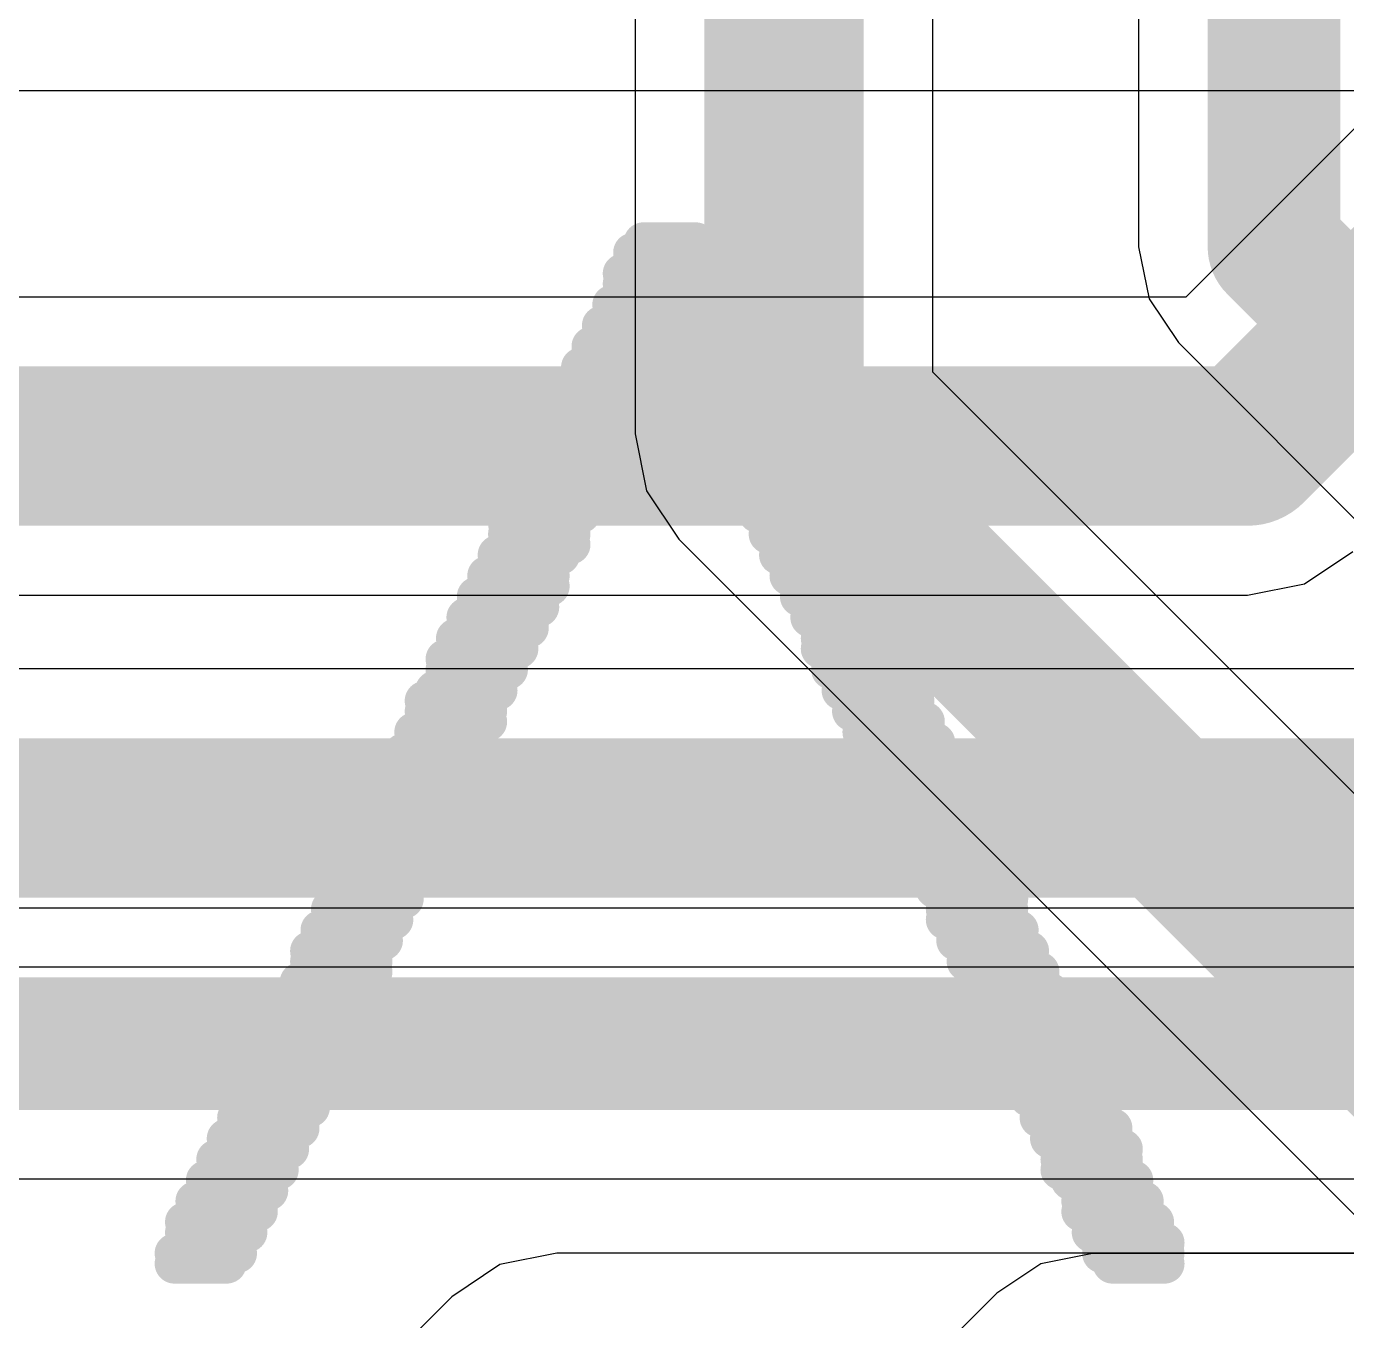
# Model space of a CAD drawing. Header units: inches. Extents: x -4.4 to 45.3, y -0.3 to 53.7.
# Drawn here: x 26.95 to 29.476, y 4.296 to 6.772 of the extents above; entities that cross this region are included whole.
import ezdxf

# ---------------------------------------------------------------- set-up
doc = ezdxf.new("R2010")
doc.units = ezdxf.units.IN
for name, color, linetype in [('Bottom Layer', 5, 'Continuous'), ('Bottom Overlay', 54, 'Continuous'), ('Signal_1', 16, 'Continuous'), ('Signal_2', 76, 'Continuous'), ('Top Layer', 1, 'Continuous')]:
    doc.layers.add(name, color=color, linetype=linetype)

msp = doc.modelspace()

# ---------------------------------------------------------------- linework, layer by layer
at = {"layer": 'Bottom Layer'}
for p, q in [((30.6372, 7.7229), (29.1682, 6.2539)), ((29.1682, 6.2539), (17.653, 6.2539)), ((29.3952, 5.7058), (29.4877, 5.7676)), ((17.771, 5.6841), (29.2862, 5.6841)), ((29.2862, 5.6841), (29.3952, 5.7058)), ((29.2862, 5.6841), (29.2862, 5.6841)), ((31.9114, 5.5427), (22.5552, 5.5427)), ((22.6732, 4.9729), (32.0294, 4.9729)), ((28.9899, 4.4246), (28.8908, 4.4049)), ((36.8751, 4.4246), (28.9899, 4.4246)), ((28.8908, 4.4049), (28.8068, 4.3487)), ((28.8068, 4.3487), (28.0346, 3.5766))]:
    msp.add_line(p, q, dxfattribs=at)
at = {"layer": 'Bottom Layer', "const_width": 0.3048}
for points in [[(29.2862, 5.969), (31.0642, 7.747)], [(17.653, 5.969), (29.2862, 5.969)], [(22.5552, 5.2578), (32.0294, 5.2578)]]:
    msp.add_lwpolyline(points, dxfattribs=at)
at = {"layer": 'Bottom Layer', "const_width": 0.1524}
msp.add_lwpolyline([(29.21, 5.969, 1), (29.3624, 5.969, 1)], format="xyb", close=True, dxfattribs=at)
msp.add_lwpolyline([(29.21, 5.969, 1), (29.3624, 5.969, 1)], format="xyb", close=True, dxfattribs=at)
at = {"layer": 'Bottom Overlay', "const_width": 0.0762}
for points in [[(28.1306, 6.359), (28.2303, 6.359)], [(28.1107, 6.3391), (28.2503, 6.3391)], [(28.1107, 6.3191), (28.2503, 6.3191)], [(28.0907, 6.2992), (28.2702, 6.2992)], [(28.0907, 6.2793), (28.2702, 6.2793)], [(28.0907, 6.2593), (28.2901, 6.2593)], [(28.0708, 6.2394), (28.2901, 6.2394)], [(28.0708, 6.2194), (28.3101, 6.2194)], [(28.0509, 6.1995), (28.1705, 6.1995)], [(28.0509, 6.1796), (28.1705, 6.1796)], [(28.1904, 6.1995), (28.3101, 6.1995)], [(28.2104, 6.1796), (28.33, 6.1796)], [(28.0309, 6.1596), (28.1506, 6.1596)], [(28.2104, 6.1596), (28.33, 6.1596)], [(28.0309, 6.1397), (28.1506, 6.1397)], [(28.2104, 6.1397), (28.33, 6.1397)], [(28.011, 6.1197), (28.1306, 6.1197)], [(28.2303, 6.1197), (28.35, 6.1197)], [(27.991, 6.0799), (28.1107, 6.0799)], [(28.011, 6.0998), (28.1306, 6.0998)], [(28.2303, 6.0998), (28.35, 6.0998)], [(28.2503, 6.0799), (28.3699, 6.0799)], [(27.991, 6.0599), (28.1107, 6.0599)], [(28.2503, 6.0599), (28.3699, 6.0599)], [(27.9711, 6.04), (28.1107, 6.04)], [(28.2702, 6.04), (28.3898, 6.04)], [(27.9711, 6.02), (28.0907, 6.02)], [(27.9711, 6.0001), (28.0708, 6.0001)], [(28.2702, 6.02), (28.3898, 6.02)], [(28.2901, 6.0001), (28.4098, 6.0001)], [(27.9512, 5.9802), (28.0708, 5.9802)], [(28.2901, 5.9802), (28.4098, 5.9802)], [(27.9512, 5.9602), (28.0708, 5.9602)], [(28.3101, 5.9602), (28.4297, 5.9602)], [(27.9312, 5.9403), (28.0509, 5.9403)], [(28.3101, 5.9403), (28.4297, 5.9403)], [(27.9113, 5.9004), (28.0309, 5.9004)], [(27.9312, 5.9203), (28.0509, 5.9203)], [(28.33, 5.9203), (28.4497, 5.9203)], [(28.33, 5.9004), (28.4497, 5.9004)], [(27.9113, 5.8805), (28.0309, 5.8805)], [(28.33, 5.8805), (28.4497, 5.8805)], [(27.8913, 5.8605), (28.011, 5.8605)], [(28.35, 5.8605), (28.4696, 5.8605)], [(27.8913, 5.8406), (28.011, 5.8406)], [(28.35, 5.8406), (28.4696, 5.8406)], [(27.8714, 5.8206), (27.991, 5.8206)], [(27.8714, 5.8007), (27.991, 5.8007)], [(28.3699, 5.8206), (28.4895, 5.8206)], [(28.3699, 5.8007), (28.4895, 5.8007)], [(27.8714, 5.7808), (27.991, 5.7808)], [(28.3898, 5.7808), (28.5095, 5.7808)], [(27.8515, 5.7608), (27.9711, 5.7608)], [(28.3898, 5.7608), (28.5095, 5.7608)], [(27.8515, 5.7409), (27.9512, 5.7409)], [(28.4098, 5.7409), (28.5294, 5.7409)], [(27.8315, 5.7209), (27.9512, 5.7209)], [(27.8315, 5.701), (27.9512, 5.701)], [(28.4098, 5.7209), (28.5294, 5.7209)], [(28.4297, 5.701), (28.5494, 5.701)], [(27.8116, 5.6811), (27.9312, 5.6811)], [(28.4297, 5.6811), (28.5494, 5.6811)], [(27.8116, 5.6611), (27.9312, 5.6611)], [(28.4497, 5.6611), (28.5693, 5.6611)], [(27.7916, 5.6412), (27.9113, 5.6412)], [(27.7916, 5.6212), (27.9113, 5.6212)], [(28.4497, 5.6412), (28.5693, 5.6412)], [(28.4696, 5.6212), (28.5693, 5.6212)], [(27.7717, 5.6013), (27.8913, 5.6013)], [(28.4696, 5.6013), (28.5892, 5.6013)], [(27.7717, 5.5814), (27.8913, 5.5814)], [(28.4696, 5.5814), (28.5892, 5.5814)], [(27.7518, 5.5614), (27.8714, 5.5614)], [(28.4895, 5.5614), (28.6092, 5.5614)], [(27.7518, 5.5415), (27.8714, 5.5415)], [(27.7518, 5.5215), (27.8515, 5.5215)], [(28.4895, 5.5415), (28.6092, 5.5415)], [(28.5095, 5.5215), (28.6291, 5.5215)], [(27.7318, 5.5016), (27.8515, 5.5016)], [(28.5095, 5.5016), (28.6291, 5.5016)], [(27.7119, 5.4817), (27.8315, 5.4817)], [(28.5294, 5.4817), (28.6491, 5.4817)], [(27.7119, 5.4617), (27.8315, 5.4617)], [(28.5294, 5.4617), (28.6491, 5.4617)], [(27.6919, 5.4218), (27.8116, 5.4218)], [(27.7119, 5.4418), (27.8315, 5.4418)], [(28.5494, 5.4418), (28.669, 5.4418)], [(28.5494, 5.4218), (28.669, 5.4218)], [(27.6919, 5.4019), (27.8116, 5.4019)], [(28.5693, 5.4019), (28.6889, 5.4019)], [(27.672, 5.382), (27.7916, 5.382)], [(28.5693, 5.382), (28.6889, 5.382)], [(27.672, 5.362), (27.7916, 5.362)], [(28.5892, 5.362), (28.7089, 5.362)], [(27.6521, 5.3421), (27.7717, 5.3421)], [(27.6521, 5.3221), (27.7717, 5.3221)], [(28.5892, 5.3421), (28.7089, 5.3421)], [(28.5892, 5.3221), (28.7089, 5.3221)], [(27.6321, 5.3022), (27.7518, 5.3022)], [(28.6092, 5.3022), (28.7288, 5.3022)], [(27.6321, 5.2823), (27.7518, 5.2823)], [(28.6092, 5.2823), (28.7288, 5.2823)], [(27.6122, 5.2424), (27.7318, 5.2424)], [(27.6321, 5.2623), (27.7318, 5.2623)], [(28.6291, 5.2623), (28.7488, 5.2623)], [(28.6291, 5.2424), (28.7488, 5.2424)], [(27.6122, 5.2224), (27.7318, 5.2224)], [(28.6491, 5.2224), (28.7687, 5.2224)], [(27.5922, 5.2025), (27.7119, 5.2025)], [(28.6491, 5.2025), (28.7687, 5.2025)], [(27.5922, 5.1826), (27.7119, 5.1826)], [(28.669, 5.1826), (28.7886, 5.1826)], [(27.5723, 5.1626), (27.6919, 5.1626)], [(27.5723, 5.1427), (27.6919, 5.1427)], [(28.669, 5.1626), (28.7886, 5.1626)], [(28.6889, 5.1427), (28.8086, 5.1427)], [(27.5524, 5.1227), (27.672, 5.1227)], [(28.6889, 5.1227), (28.8086, 5.1227)], [(27.5524, 5.1028), (27.672, 5.1028)], [(28.7089, 5.1028), (28.8285, 5.1028)], [(27.5324, 5.0828), (27.6521, 5.0828)], [(28.7089, 5.0828), (28.8285, 5.0828)], [(27.5125, 5.043), (27.6321, 5.043)], [(27.5324, 5.0629), (27.6521, 5.0629)], [(28.7089, 5.0629), (28.8285, 5.0629)], [(28.7288, 5.043), (28.8485, 5.043)], [(27.5125, 5.023), (27.6321, 5.023)], [(28.7288, 5.023), (28.8485, 5.023)], [(27.4925, 5.0031), (27.6122, 5.0031)], [(28.7488, 5.0031), (28.8684, 5.0031)], [(27.4925, 4.9831), (27.6122, 4.9831)], [(28.7488, 4.9831), (28.8684, 4.9831)], [(27.4726, 4.9433), (27.5922, 4.9433)], [(27.4925, 4.9632), (27.6122, 4.9632)], [(28.7687, 4.9632), (28.8883, 4.9632)], [(28.7687, 4.9433), (28.8883, 4.9433)], [(27.4726, 4.9233), (27.5723, 4.9233)], [(28.7886, 4.9233), (28.9083, 4.9233)], [(27.4527, 4.9034), (27.5723, 4.9034)], [(28.7886, 4.9034), (28.9083, 4.9034)], [(27.4327, 4.8635), (27.5524, 4.8635)], [(27.4527, 4.8834), (27.5723, 4.8834)], [(28.8086, 4.8834), (28.9282, 4.8834)], [(28.8086, 4.8635), (28.9282, 4.8635)], [(27.4327, 4.8436), (27.5524, 4.8436)], [(28.8285, 4.8436), (28.9482, 4.8436)], [(27.4128, 4.8236), (27.5324, 4.8236)], [(28.8285, 4.8236), (28.9482, 4.8236)], [(27.4128, 4.8037), (27.5324, 4.8037)], [(28.8285, 4.8037), (28.9482, 4.8037)], [(27.3928, 4.7837), (27.5125, 4.7837)], [(27.3928, 4.7638), (27.5125, 4.7638)], [(28.8485, 4.7837), (28.9681, 4.7837)], [(28.8485, 4.7638), (28.9681, 4.7638)], [(27.3729, 4.7439), (27.4925, 4.7439)], [(28.8684, 4.7439), (28.988, 4.7439)], [(27.3729, 4.7239), (27.4925, 4.7239)], [(28.8684, 4.7239), (28.988, 4.7239)], [(27.3729, 4.704), (27.4925, 4.704)], [(28.8883, 4.704), (29.008, 4.704)], [(27.353, 4.684), (27.4726, 4.684)], [(27.353, 4.6641), (27.4726, 4.6641)], [(28.8883, 4.684), (29.008, 4.684)], [(28.9083, 4.6641), (29.0279, 4.6641)], [(27.333, 4.6442), (27.4527, 4.6442)], [(28.9083, 4.6442), (29.0279, 4.6442)], [(27.333, 4.6242), (27.4527, 4.6242)], [(28.9282, 4.6242), (29.0479, 4.6242)], [(27.3131, 4.6043), (27.4327, 4.6043)], [(28.9282, 4.6043), (29.0479, 4.6043)], [(27.2931, 4.5644), (27.4128, 4.5644)], [(27.3131, 4.5843), (27.4327, 4.5843)], [(28.9282, 4.5843), (29.0479, 4.5843)], [(28.9482, 4.5644), (29.0678, 4.5644)], [(27.2931, 4.5445), (27.4128, 4.5445)], [(28.9681, 4.5445), (29.0678, 4.5445)], [(27.2732, 4.5245), (27.3928, 4.5245)], [(28.9681, 4.5245), (29.0877, 4.5245)], [(27.2533, 4.4846), (27.3729, 4.4846)], [(27.2732, 4.5046), (27.3928, 4.5046)], [(28.9681, 4.5046), (29.0877, 4.5046)], [(28.988, 4.4846), (29.1077, 4.4846)], [(27.2533, 4.4647), (27.3729, 4.4647)], [(28.988, 4.4647), (29.1077, 4.4647)], [(27.2533, 4.4448), (27.353, 4.4448)], [(29.008, 4.4448), (29.1276, 4.4448)], [(27.2333, 4.4248), (27.353, 4.4248)], [(29.008, 4.4248), (29.1276, 4.4248)], [(27.2333, 4.4049), (27.333, 4.4049)], [(29.0279, 4.4049), (29.1276, 4.4049)]]:
    msp.add_lwpolyline(points, dxfattribs=at)
at = {"layer": 'Bottom Overlay', "const_width": 0.0381}
for points in [[(28.1116, 6.359, 1), (28.1497, 6.359, 1)], [(28.2113, 6.359, 1), (28.2494, 6.359, 1)], [(28.0916, 6.3391, 1), (28.1297, 6.3391, 1)], [(28.2312, 6.3391, 1), (28.2693, 6.3391, 1)], [(28.0916, 6.3191, 1), (28.1297, 6.3191, 1)], [(28.2312, 6.3191, 1), (28.2693, 6.3191, 1)], [(28.0717, 6.2992, 1), (28.1098, 6.2992, 1)], [(28.0717, 6.2793, 1), (28.1098, 6.2793, 1)], [(28.2511, 6.2992, 1), (28.2892, 6.2992, 1)], [(28.2511, 6.2793, 1), (28.2892, 6.2793, 1)], [(28.0717, 6.2593, 1), (28.1098, 6.2593, 1)], [(28.2711, 6.2593, 1), (28.3092, 6.2593, 1)], [(28.0517, 6.2394, 1), (28.0898, 6.2394, 1)], [(28.2711, 6.2394, 1), (28.3092, 6.2394, 1)], [(28.0517, 6.2194, 1), (28.0898, 6.2194, 1)], [(28.291, 6.2194, 1), (28.3291, 6.2194, 1)], [(28.0318, 6.1995, 1), (28.0699, 6.1995, 1)], [(28.0318, 6.1796, 1), (28.0699, 6.1796, 1)], [(28.1514, 6.1995, 1), (28.1895, 6.1995, 1)], [(28.1514, 6.1796, 1), (28.1895, 6.1796, 1)], [(28.1714, 6.1995, 1), (28.2095, 6.1995, 1)], [(28.1913, 6.1796, 1), (28.2294, 6.1796, 1)], [(28.291, 6.1995, 1), (28.3291, 6.1995, 1)], [(28.311, 6.1796, 1), (28.3491, 6.1796, 1)], [(28.0119, 6.1596, 1), (28.05, 6.1596, 1)], [(28.1315, 6.1596, 1), (28.1696, 6.1596, 1)], [(28.1913, 6.1596, 1), (28.2294, 6.1596, 1)], [(28.311, 6.1596, 1), (28.3491, 6.1596, 1)], [(28.0119, 6.1397, 1), (28.05, 6.1397, 1)], [(28.1315, 6.1397, 1), (28.1696, 6.1397, 1)], [(28.1913, 6.1397, 1), (28.2294, 6.1397, 1)], [(28.311, 6.1397, 1), (28.3491, 6.1397, 1)], [(27.9919, 6.1197, 1), (28.03, 6.1197, 1)], [(28.1116, 6.1197, 1), (28.1497, 6.1197, 1)], [(28.2113, 6.1197, 1), (28.2494, 6.1197, 1)], [(28.3309, 6.1197, 1), (28.369, 6.1197, 1)], [(27.972, 6.0799, 1), (28.0101, 6.0799, 1)], [(27.9919, 6.0998, 1), (28.03, 6.0998, 1)], [(28.0916, 6.0799, 1), (28.1297, 6.0799, 1)], [(28.1116, 6.0998, 1), (28.1497, 6.0998, 1)], [(28.2113, 6.0998, 1), (28.2494, 6.0998, 1)], [(28.2312, 6.0799, 1), (28.2693, 6.0799, 1)], [(28.3309, 6.0998, 1), (28.369, 6.0998, 1)], [(28.3509, 6.0799, 1), (28.389, 6.0799, 1)], [(27.972, 6.0599, 1), (28.0101, 6.0599, 1)], [(28.0916, 6.0599, 1), (28.1297, 6.0599, 1)], [(28.2312, 6.0599, 1), (28.2693, 6.0599, 1)], [(28.3509, 6.0599, 1), (28.389, 6.0599, 1)], [(27.952, 6.04, 1), (27.9901, 6.04, 1)], [(28.0916, 6.04, 1), (28.1297, 6.04, 1)], [(28.2511, 6.04, 1), (28.2892, 6.04, 1)], [(28.3708, 6.04, 1), (28.4089, 6.04, 1)], [(27.952, 6.02, 1), (27.9901, 6.02, 1)], [(27.952, 6.0001, 1), (27.9901, 6.0001, 1)], [(28.0517, 6.0001, 1), (28.0898, 6.0001, 1)], [(28.0717, 6.02, 1), (28.1098, 6.02, 1)], [(28.2511, 6.02, 1), (28.2892, 6.02, 1)], [(28.2711, 6.0001, 1), (28.3092, 6.0001, 1)], [(28.3708, 6.02, 1), (28.4089, 6.02, 1)], [(28.3907, 6.0001, 1), (28.4288, 6.0001, 1)], [(27.9321, 5.9802, 1), (27.9702, 5.9802, 1)], [(28.0517, 5.9802, 1), (28.0898, 5.9802, 1)], [(28.2711, 5.9802, 1), (28.3092, 5.9802, 1)], [(28.3907, 5.9802, 1), (28.4288, 5.9802, 1)], [(27.9321, 5.9602, 1), (27.9702, 5.9602, 1)], [(28.0517, 5.9602, 1), (28.0898, 5.9602, 1)], [(28.291, 5.9602, 1), (28.3291, 5.9602, 1)], [(28.4107, 5.9602, 1), (28.4488, 5.9602, 1)], [(27.9122, 5.9403, 1), (27.9503, 5.9403, 1)], [(28.0318, 5.9403, 1), (28.0699, 5.9403, 1)], [(28.291, 5.9403, 1), (28.3291, 5.9403, 1)], [(28.4107, 5.9403, 1), (28.4488, 5.9403, 1)], [(27.8922, 5.9004, 1), (27.9303, 5.9004, 1)], [(27.9122, 5.9203, 1), (27.9503, 5.9203, 1)], [(28.0119, 5.9004, 1), (28.05, 5.9004, 1)], [(28.0318, 5.9203, 1), (28.0699, 5.9203, 1)], [(28.311, 5.9203, 1), (28.3491, 5.9203, 1)], [(28.311, 5.9004, 1), (28.3491, 5.9004, 1)], [(28.4306, 5.9203, 1), (28.4687, 5.9203, 1)], [(28.4306, 5.9004, 1), (28.4687, 5.9004, 1)], [(27.8922, 5.8805, 1), (27.9303, 5.8805, 1)], [(28.0119, 5.8805, 1), (28.05, 5.8805, 1)], [(28.311, 5.8805, 1), (28.3491, 5.8805, 1)], [(28.4306, 5.8805, 1), (28.4687, 5.8805, 1)], [(27.8723, 5.8605, 1), (27.9104, 5.8605, 1)], [(27.9919, 5.8605, 1), (28.03, 5.8605, 1)], [(28.3309, 5.8605, 1), (28.369, 5.8605, 1)], [(28.4506, 5.8605, 1), (28.4887, 5.8605, 1)], [(27.8723, 5.8406, 1), (27.9104, 5.8406, 1)], [(27.9919, 5.8406, 1), (28.03, 5.8406, 1)], [(28.3309, 5.8406, 1), (28.369, 5.8406, 1)], [(28.4506, 5.8406, 1), (28.4887, 5.8406, 1)], [(27.8523, 5.8206, 1), (27.8904, 5.8206, 1)], [(27.8523, 5.8007, 1), (27.8904, 5.8007, 1)], [(27.972, 5.8206, 1), (28.0101, 5.8206, 1)], [(27.972, 5.8007, 1), (28.0101, 5.8007, 1)], [(28.3509, 5.8206, 1), (28.389, 5.8206, 1)], [(28.3509, 5.8007, 1), (28.389, 5.8007, 1)], [(28.4705, 5.8206, 1), (28.5086, 5.8206, 1)], [(28.4705, 5.8007, 1), (28.5086, 5.8007, 1)], [(27.8523, 5.7808, 1), (27.8904, 5.7808, 1)], [(27.972, 5.7808, 1), (28.0101, 5.7808, 1)], [(28.3708, 5.7808, 1), (28.4089, 5.7808, 1)], [(28.4904, 5.7808, 1), (28.5285, 5.7808, 1)], [(27.8324, 5.7608, 1), (27.8705, 5.7608, 1)], [(27.952, 5.7608, 1), (27.9901, 5.7608, 1)], [(28.3708, 5.7608, 1), (28.4089, 5.7608, 1)], [(28.4904, 5.7608, 1), (28.5285, 5.7608, 1)], [(27.8324, 5.7409, 1), (27.8705, 5.7409, 1)], [(27.9321, 5.7409, 1), (27.9702, 5.7409, 1)], [(28.3907, 5.7409, 1), (28.4288, 5.7409, 1)], [(28.5104, 5.7409, 1), (28.5485, 5.7409, 1)], [(27.8125, 5.7209, 1), (27.8506, 5.7209, 1)], [(27.8125, 5.701, 1), (27.8506, 5.701, 1)], [(27.9321, 5.7209, 1), (27.9702, 5.7209, 1)], [(27.9321, 5.701, 1), (27.9702, 5.701, 1)], [(28.3907, 5.7209, 1), (28.4288, 5.7209, 1)], [(28.4107, 5.701, 1), (28.4488, 5.701, 1)], [(28.5104, 5.7209, 1), (28.5485, 5.7209, 1)], [(28.5303, 5.701, 1), (28.5684, 5.701, 1)], [(27.7925, 5.6811, 1), (27.8306, 5.6811, 1)], [(27.9122, 5.6811, 1), (27.9503, 5.6811, 1)], [(28.4107, 5.6811, 1), (28.4488, 5.6811, 1)], [(28.5303, 5.6811, 1), (28.5684, 5.6811, 1)], [(27.7925, 5.6611, 1), (27.8306, 5.6611, 1)], [(27.9122, 5.6611, 1), (27.9503, 5.6611, 1)], [(28.4306, 5.6611, 1), (28.4687, 5.6611, 1)], [(28.5503, 5.6611, 1), (28.5884, 5.6611, 1)], [(27.7726, 5.6412, 1), (27.8107, 5.6412, 1)], [(27.7726, 5.6212, 1), (27.8107, 5.6212, 1)], [(27.8922, 5.6412, 1), (27.9303, 5.6412, 1)], [(27.8922, 5.6212, 1), (27.9303, 5.6212, 1)], [(28.4306, 5.6412, 1), (28.4687, 5.6412, 1)], [(28.4506, 5.6212, 1), (28.4887, 5.6212, 1)], [(28.5503, 5.6412, 1), (28.5884, 5.6412, 1)], [(28.5503, 5.6212, 1), (28.5884, 5.6212, 1)], [(27.7526, 5.6013, 1), (27.7907, 5.6013, 1)], [(27.8723, 5.6013, 1), (27.9104, 5.6013, 1)], [(28.4506, 5.6013, 1), (28.4887, 5.6013, 1)], [(28.5702, 5.6013, 1), (28.6083, 5.6013, 1)], [(27.7526, 5.5814, 1), (27.7907, 5.5814, 1)], [(27.8723, 5.5814, 1), (27.9104, 5.5814, 1)], [(28.4506, 5.5814, 1), (28.4887, 5.5814, 1)], [(28.5702, 5.5814, 1), (28.6083, 5.5814, 1)], [(27.7327, 5.5614, 1), (27.7708, 5.5614, 1)], [(27.8523, 5.5614, 1), (27.8904, 5.5614, 1)], [(28.4705, 5.5614, 1), (28.5086, 5.5614, 1)], [(28.5901, 5.5614, 1), (28.6282, 5.5614, 1)], [(27.7327, 5.5415, 1), (27.7708, 5.5415, 1)], [(27.7327, 5.5215, 1), (27.7708, 5.5215, 1)], [(27.8324, 5.5215, 1), (27.8705, 5.5215, 1)], [(27.8523, 5.5415, 1), (27.8904, 5.5415, 1)], [(28.4705, 5.5415, 1), (28.5086, 5.5415, 1)], [(28.4904, 5.5215, 1), (28.5285, 5.5215, 1)], [(28.5901, 5.5415, 1), (28.6282, 5.5415, 1)], [(28.6101, 5.5215, 1), (28.6482, 5.5215, 1)], [(27.7128, 5.5016, 1), (27.7509, 5.5016, 1)], [(27.8324, 5.5016, 1), (27.8705, 5.5016, 1)], [(28.4904, 5.5016, 1), (28.5285, 5.5016, 1)], [(28.6101, 5.5016, 1), (28.6482, 5.5016, 1)], [(27.6928, 5.4817, 1), (27.7309, 5.4817, 1)], [(27.8125, 5.4817, 1), (27.8506, 5.4817, 1)], [(28.5104, 5.4817, 1), (28.5485, 5.4817, 1)], [(28.63, 5.4817, 1), (28.6681, 5.4817, 1)], [(27.6928, 5.4617, 1), (27.7309, 5.4617, 1)], [(27.8125, 5.4617, 1), (27.8506, 5.4617, 1)], [(28.5104, 5.4617, 1), (28.5485, 5.4617, 1)], [(28.63, 5.4617, 1), (28.6681, 5.4617, 1)], [(27.6729, 5.4218, 1), (27.711, 5.4218, 1)], [(27.6928, 5.4418, 1), (27.7309, 5.4418, 1)], [(27.7925, 5.4218, 1), (27.8306, 5.4218, 1)], [(27.8125, 5.4418, 1), (27.8506, 5.4418, 1)], [(28.5303, 5.4418, 1), (28.5684, 5.4418, 1)], [(28.5303, 5.4218, 1), (28.5684, 5.4218, 1)], [(28.65, 5.4418, 1), (28.6881, 5.4418, 1)], [(28.65, 5.4218, 1), (28.6881, 5.4218, 1)], [(27.6729, 5.4019, 1), (27.711, 5.4019, 1)], [(27.7925, 5.4019, 1), (27.8306, 5.4019, 1)], [(28.5503, 5.4019, 1), (28.5884, 5.4019, 1)], [(28.6699, 5.4019, 1), (28.708, 5.4019, 1)], [(27.6529, 5.382, 1), (27.691, 5.382, 1)], [(27.7726, 5.382, 1), (27.8107, 5.382, 1)], [(28.5503, 5.382, 1), (28.5884, 5.382, 1)], [(28.6699, 5.382, 1), (28.708, 5.382, 1)], [(27.6529, 5.362, 1), (27.691, 5.362, 1)], [(27.7726, 5.362, 1), (27.8107, 5.362, 1)], [(28.5702, 5.362, 1), (28.6083, 5.362, 1)], [(28.6898, 5.362, 1), (28.7279, 5.362, 1)], [(27.633, 5.3421, 1), (27.6711, 5.3421, 1)], [(27.633, 5.3221, 1), (27.6711, 5.3221, 1)], [(27.7526, 5.3421, 1), (27.7907, 5.3421, 1)], [(27.7526, 5.3221, 1), (27.7907, 5.3221, 1)], [(28.5702, 5.3421, 1), (28.6083, 5.3421, 1)], [(28.5702, 5.3221, 1), (28.6083, 5.3221, 1)], [(28.6898, 5.3421, 1), (28.7279, 5.3421, 1)], [(28.6898, 5.3221, 1), (28.7279, 5.3221, 1)], [(27.6131, 5.3022, 1), (27.6512, 5.3022, 1)], [(27.7327, 5.3022, 1), (27.7708, 5.3022, 1)], [(28.5901, 5.3022, 1), (28.6282, 5.3022, 1)], [(28.7098, 5.3022, 1), (28.7479, 5.3022, 1)], [(27.6131, 5.2823, 1), (27.6512, 5.2823, 1)], [(27.7327, 5.2823, 1), (27.7708, 5.2823, 1)], [(28.5901, 5.2823, 1), (28.6282, 5.2823, 1)], [(28.7098, 5.2823, 1), (28.7479, 5.2823, 1)], [(27.5931, 5.2424, 1), (27.6312, 5.2424, 1)], [(27.6131, 5.2623, 1), (27.6512, 5.2623, 1)], [(27.7128, 5.2623, 1), (27.7509, 5.2623, 1)], [(27.7128, 5.2424, 1), (27.7509, 5.2424, 1)], [(28.6101, 5.2623, 1), (28.6482, 5.2623, 1)], [(28.6101, 5.2424, 1), (28.6482, 5.2424, 1)], [(28.7297, 5.2623, 1), (28.7678, 5.2623, 1)], [(28.7297, 5.2424, 1), (28.7678, 5.2424, 1)], [(27.5931, 5.2224, 1), (27.6312, 5.2224, 1)], [(27.7128, 5.2224, 1), (27.7509, 5.2224, 1)], [(28.63, 5.2224, 1), (28.6681, 5.2224, 1)], [(28.7497, 5.2224, 1), (28.7878, 5.2224, 1)], [(27.5732, 5.2025, 1), (27.6113, 5.2025, 1)], [(27.6928, 5.2025, 1), (27.7309, 5.2025, 1)], [(28.63, 5.2025, 1), (28.6681, 5.2025, 1)], [(28.7497, 5.2025, 1), (28.7878, 5.2025, 1)], [(27.5732, 5.1826, 1), (27.6113, 5.1826, 1)], [(27.6928, 5.1826, 1), (27.7309, 5.1826, 1)], [(28.65, 5.1826, 1), (28.6881, 5.1826, 1)], [(28.7696, 5.1826, 1), (28.8077, 5.1826, 1)], [(27.5532, 5.1626, 1), (27.5913, 5.1626, 1)], [(27.5532, 5.1427, 1), (27.5913, 5.1427, 1)], [(27.6729, 5.1626, 1), (27.711, 5.1626, 1)], [(27.6729, 5.1427, 1), (27.711, 5.1427, 1)], [(28.65, 5.1626, 1), (28.6881, 5.1626, 1)], [(28.6699, 5.1427, 1), (28.708, 5.1427, 1)], [(28.7696, 5.1626, 1), (28.8077, 5.1626, 1)], [(28.7895, 5.1427, 1), (28.8276, 5.1427, 1)], [(27.5333, 5.1227, 1), (27.5714, 5.1227, 1)], [(27.6529, 5.1227, 1), (27.691, 5.1227, 1)], [(28.6699, 5.1227, 1), (28.708, 5.1227, 1)], [(28.7895, 5.1227, 1), (28.8276, 5.1227, 1)], [(27.5333, 5.1028, 1), (27.5714, 5.1028, 1)], [(27.6529, 5.1028, 1), (27.691, 5.1028, 1)], [(28.6898, 5.1028, 1), (28.7279, 5.1028, 1)], [(28.8095, 5.1028, 1), (28.8476, 5.1028, 1)], [(27.5134, 5.0828, 1), (27.5515, 5.0828, 1)], [(27.633, 5.0828, 1), (27.6711, 5.0828, 1)], [(28.6898, 5.0828, 1), (28.7279, 5.0828, 1)], [(28.8095, 5.0828, 1), (28.8476, 5.0828, 1)], [(27.4934, 5.043, 1), (27.5315, 5.043, 1)], [(27.5134, 5.0629, 1), (27.5515, 5.0629, 1)], [(27.6131, 5.043, 1), (27.6512, 5.043, 1)], [(27.633, 5.0629, 1), (27.6711, 5.0629, 1)], [(28.6898, 5.0629, 1), (28.7279, 5.0629, 1)], [(28.7098, 5.043, 1), (28.7479, 5.043, 1)], [(28.8095, 5.0629, 1), (28.8476, 5.0629, 1)], [(28.8294, 5.043, 1), (28.8675, 5.043, 1)], [(27.4934, 5.023, 1), (27.5315, 5.023, 1)], [(27.6131, 5.023, 1), (27.6512, 5.023, 1)], [(28.7098, 5.023, 1), (28.7479, 5.023, 1)], [(28.8294, 5.023, 1), (28.8675, 5.023, 1)], [(27.4735, 5.0031, 1), (27.5116, 5.0031, 1)], [(27.5931, 5.0031, 1), (27.6312, 5.0031, 1)], [(28.7297, 5.0031, 1), (28.7678, 5.0031, 1)], [(28.8494, 5.0031, 1), (28.8875, 5.0031, 1)], [(27.4735, 4.9831, 1), (27.5116, 4.9831, 1)], [(27.5931, 4.9831, 1), (27.6312, 4.9831, 1)], [(28.7297, 4.9831, 1), (28.7678, 4.9831, 1)], [(28.8494, 4.9831, 1), (28.8875, 4.9831, 1)], [(27.4535, 4.9433, 1), (27.4916, 4.9433, 1)], [(27.4735, 4.9632, 1), (27.5116, 4.9632, 1)], [(27.5732, 4.9433, 1), (27.6113, 4.9433, 1)], [(27.5931, 4.9632, 1), (27.6312, 4.9632, 1)], [(28.7497, 4.9632, 1), (28.7878, 4.9632, 1)], [(28.7497, 4.9433, 1), (28.7878, 4.9433, 1)], [(28.8693, 4.9632, 1), (28.9074, 4.9632, 1)], [(28.8693, 4.9433, 1), (28.9074, 4.9433, 1)], [(27.4535, 4.9233, 1), (27.4916, 4.9233, 1)], [(27.5532, 4.9233, 1), (27.5913, 4.9233, 1)], [(28.7696, 4.9233, 1), (28.8077, 4.9233, 1)], [(28.8892, 4.9233, 1), (28.9273, 4.9233, 1)], [(27.4336, 4.9034, 1), (27.4717, 4.9034, 1)], [(27.5532, 4.9034, 1), (27.5913, 4.9034, 1)], [(28.7696, 4.9034, 1), (28.8077, 4.9034, 1)], [(28.8892, 4.9034, 1), (28.9273, 4.9034, 1)], [(27.4137, 4.8635, 1), (27.4518, 4.8635, 1)], [(27.4336, 4.8834, 1), (27.4717, 4.8834, 1)], [(27.5333, 4.8635, 1), (27.5714, 4.8635, 1)], [(27.5532, 4.8834, 1), (27.5913, 4.8834, 1)], [(28.7895, 4.8834, 1), (28.8276, 4.8834, 1)], [(28.7895, 4.8635, 1), (28.8276, 4.8635, 1)], [(28.9092, 4.8834, 1), (28.9473, 4.8834, 1)], [(28.9092, 4.8635, 1), (28.9473, 4.8635, 1)], [(27.4137, 4.8436, 1), (27.4518, 4.8436, 1)], [(27.5333, 4.8436, 1), (27.5714, 4.8436, 1)], [(28.8095, 4.8436, 1), (28.8476, 4.8436, 1)], [(28.9291, 4.8436, 1), (28.9672, 4.8436, 1)], [(27.3937, 4.8236, 1), (27.4318, 4.8236, 1)], [(27.5134, 4.8236, 1), (27.5515, 4.8236, 1)], [(28.8095, 4.8236, 1), (28.8476, 4.8236, 1)], [(28.9291, 4.8236, 1), (28.9672, 4.8236, 1)], [(27.3937, 4.8037, 1), (27.4318, 4.8037, 1)], [(27.5134, 4.8037, 1), (27.5515, 4.8037, 1)], [(28.8095, 4.8037, 1), (28.8476, 4.8037, 1)], [(28.9291, 4.8037, 1), (28.9672, 4.8037, 1)], [(27.3738, 4.7837, 1), (27.4119, 4.7837, 1)], [(27.3738, 4.7638, 1), (27.4119, 4.7638, 1)], [(27.4934, 4.7837, 1), (27.5315, 4.7837, 1)], [(27.4934, 4.7638, 1), (27.5315, 4.7638, 1)], [(28.8294, 4.7837, 1), (28.8675, 4.7837, 1)], [(28.8294, 4.7638, 1), (28.8675, 4.7638, 1)], [(28.9491, 4.7837, 1), (28.9872, 4.7837, 1)], [(28.9491, 4.7638, 1), (28.9872, 4.7638, 1)], [(27.3538, 4.7439, 1), (27.3919, 4.7439, 1)], [(27.4735, 4.7439, 1), (27.5116, 4.7439, 1)], [(28.8494, 4.7439, 1), (28.8875, 4.7439, 1)], [(28.969, 4.7439, 1), (29.0071, 4.7439, 1)], [(27.3538, 4.7239, 1), (27.3919, 4.7239, 1)], [(27.4735, 4.7239, 1), (27.5116, 4.7239, 1)], [(28.8494, 4.7239, 1), (28.8875, 4.7239, 1)], [(28.969, 4.7239, 1), (29.0071, 4.7239, 1)], [(27.3538, 4.704, 1), (27.3919, 4.704, 1)], [(27.4735, 4.704, 1), (27.5116, 4.704, 1)], [(28.8693, 4.704, 1), (28.9074, 4.704, 1)], [(28.9889, 4.704, 1), (29.027, 4.704, 1)], [(27.3339, 4.684, 1), (27.372, 4.684, 1)], [(27.3339, 4.6641, 1), (27.372, 4.6641, 1)], [(27.4535, 4.684, 1), (27.4916, 4.684, 1)], [(27.4535, 4.6641, 1), (27.4916, 4.6641, 1)], [(28.8693, 4.684, 1), (28.9074, 4.684, 1)], [(28.8892, 4.6641, 1), (28.9273, 4.6641, 1)], [(28.9889, 4.684, 1), (29.027, 4.684, 1)], [(29.0089, 4.6641, 1), (29.047, 4.6641, 1)], [(27.314, 4.6442, 1), (27.3521, 4.6442, 1)], [(27.4336, 4.6442, 1), (27.4717, 4.6442, 1)], [(28.8892, 4.6442, 1), (28.9273, 4.6442, 1)], [(29.0089, 4.6442, 1), (29.047, 4.6442, 1)], [(27.314, 4.6242, 1), (27.3521, 4.6242, 1)], [(27.4336, 4.6242, 1), (27.4717, 4.6242, 1)], [(28.9092, 4.6242, 1), (28.9473, 4.6242, 1)], [(29.0288, 4.6242, 1), (29.0669, 4.6242, 1)], [(27.294, 4.6043, 1), (27.3321, 4.6043, 1)], [(27.4137, 4.6043, 1), (27.4518, 4.6043, 1)], [(28.9092, 4.6043, 1), (28.9473, 4.6043, 1)], [(29.0288, 4.6043, 1), (29.0669, 4.6043, 1)], [(27.2741, 4.5644, 1), (27.3122, 4.5644, 1)], [(27.294, 4.5843, 1), (27.3321, 4.5843, 1)], [(27.3937, 4.5644, 1), (27.4318, 4.5644, 1)], [(27.4137, 4.5843, 1), (27.4518, 4.5843, 1)], [(28.9092, 4.5843, 1), (28.9473, 4.5843, 1)], [(28.9291, 4.5644, 1), (28.9672, 4.5644, 1)], [(29.0288, 4.5843, 1), (29.0669, 4.5843, 1)], [(29.0488, 4.5644, 1), (29.0869, 4.5644, 1)], [(27.2741, 4.5445, 1), (27.3122, 4.5445, 1)], [(27.3937, 4.5445, 1), (27.4318, 4.5445, 1)], [(28.9491, 4.5445, 1), (28.9872, 4.5445, 1)], [(29.0488, 4.5445, 1), (29.0869, 4.5445, 1)], [(27.2541, 4.5245, 1), (27.2922, 4.5245, 1)], [(27.3738, 4.5245, 1), (27.4119, 4.5245, 1)], [(28.9491, 4.5245, 1), (28.9872, 4.5245, 1)], [(29.0687, 4.5245, 1), (29.1068, 4.5245, 1)], [(27.2342, 4.4846, 1), (27.2723, 4.4846, 1)], [(27.2541, 4.5046, 1), (27.2922, 4.5046, 1)], [(27.3538, 4.4846, 1), (27.3919, 4.4846, 1)], [(27.3738, 4.5046, 1), (27.4119, 4.5046, 1)], [(28.9491, 4.5046, 1), (28.9872, 4.5046, 1)], [(28.969, 4.4846, 1), (29.0071, 4.4846, 1)], [(29.0687, 4.5046, 1), (29.1068, 4.5046, 1)], [(29.0886, 4.4846, 1), (29.1267, 4.4846, 1)], [(27.2342, 4.4647, 1), (27.2723, 4.4647, 1)], [(27.3538, 4.4647, 1), (27.3919, 4.4647, 1)], [(28.969, 4.4647, 1), (29.0071, 4.4647, 1)], [(29.0886, 4.4647, 1), (29.1267, 4.4647, 1)], [(27.2342, 4.4448, 1), (27.2723, 4.4448, 1)], [(27.3339, 4.4448, 1), (27.372, 4.4448, 1)], [(28.9889, 4.4448, 1), (29.027, 4.4448, 1)], [(29.1086, 4.4448, 1), (29.1467, 4.4448, 1)], [(27.2143, 4.4248, 1), (27.2524, 4.4248, 1)], [(27.3339, 4.4248, 1), (27.372, 4.4248, 1)], [(28.9889, 4.4248, 1), (29.027, 4.4248, 1)], [(29.1086, 4.4248, 1), (29.1467, 4.4248, 1)], [(27.2143, 4.4049, 1), (27.2524, 4.4049, 1)], [(27.314, 4.4049, 1), (27.3521, 4.4049, 1)], [(29.0089, 4.4049, 1), (29.047, 4.4049, 1)], [(29.1086, 4.4049, 1), (29.1467, 4.4049, 1)]]:
    msp.add_lwpolyline(points, format="xyb", close=True, dxfattribs=at)
at = {"layer": 'Signal_1'}
for p, q in [((30.2965, 5.085), (19.3802, 5.085)), ((19.4875, 4.567), (30.4038, 4.567)), ((27.965, 4.4251), (27.856, 4.4034)), ((41.3602, 4.4251), (27.965, 4.4251)), ((27.965, 4.4251), (27.965, 4.4251)), ((27.856, 4.4034), (27.7636, 4.3416)), ((27.7636, 4.3416), (26.9985, 3.5766))]:
    msp.add_line(p, q, dxfattribs=at)
at = {"layer": 'Signal_1', "const_width": 0.254}
msp.add_lwpolyline([(19.3802, 4.826), (30.4038, 4.826)], dxfattribs=at)
at = {"layer": 'Signal_2'}
for p, q in [((29.078, 21.0001), (29.078, 6.35)), ((28.6842, 6.1103), (28.6842, 20.5719)), ((28.1145, 20.4539), (28.1145, 5.9923)), ((29.078, 6.35), (29.0978, 6.2509)), ((29.0978, 6.2509), (29.1539, 6.1669)), ((29.1539, 6.1669), (30.1699, 5.1509)), ((30.1756, 4.6189), (28.6842, 6.1103)), ((28.1145, 5.9923), (28.1145, 5.9923)), ((28.1145, 5.9923), (28.1361, 5.8832)), ((28.1361, 5.8832), (28.1979, 5.7908)), ((28.1979, 5.7908), (29.6893, 4.2995))]:
    msp.add_line(p, q, dxfattribs=at)
for points, const_width in [([(29.337, 6.35), (29.337, 21.1074)], 0.254), ([(28.3993, 5.9923), (28.3993, 20.5719)], 0.3048), ([(29.337, 6.35), (30.353, 5.334)], 0.254), ([(28.3993, 5.9923), (29.9741, 4.4175)], 0.3048)]:
    msp.add_lwpolyline(points, dxfattribs=dict(at, const_width=const_width))
for points, const_width in [([(29.2735, 6.35, 1), (29.4005, 6.35, 1)], 0.127), ([(29.2735, 6.35, 1), (29.4005, 6.35, 1)], 0.127), ([(28.3231, 5.9923, 1), (28.4755, 5.9923, 1)], 0.1524), ([(28.3231, 5.9923, 1), (28.4755, 5.9923, 1)], 0.1524)]:
    msp.add_lwpolyline(points, format="xyb", close=True, dxfattribs=dict(at, const_width=const_width))
at = {"layer": 'Top Layer'}
msp.add_line((6.9506, 6.6493), (44.0482, 6.6493), dxfattribs=at)

doc.saveas('drawing.dxf')
